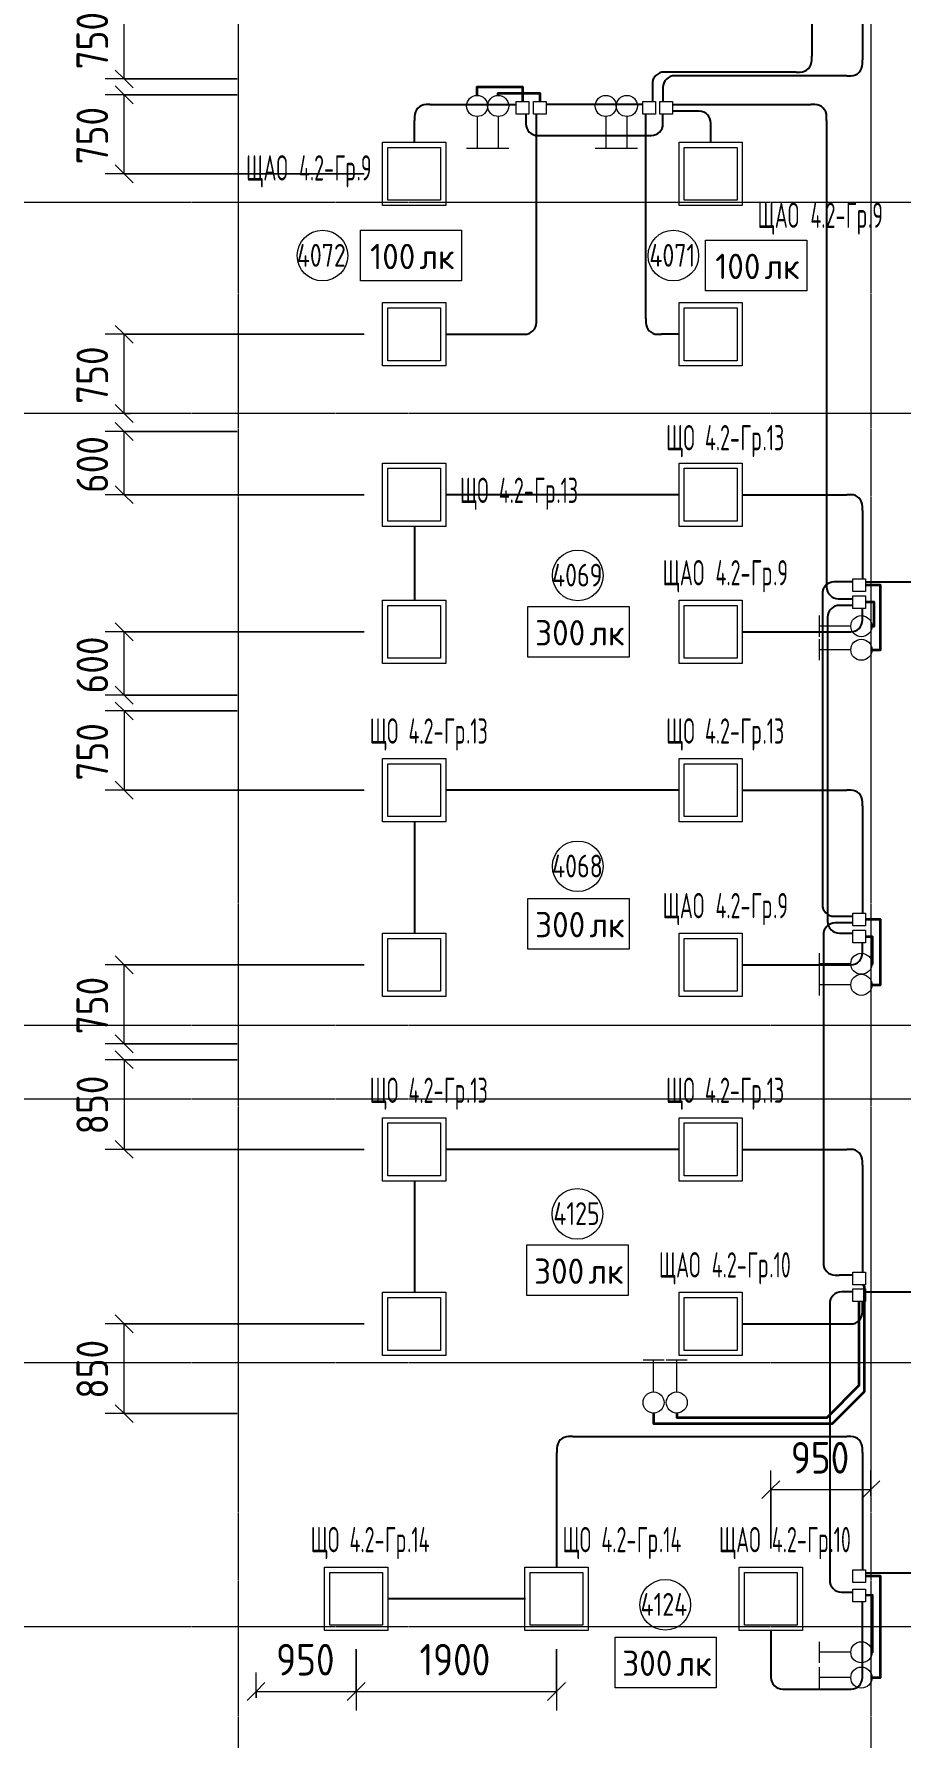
# Model space of a CAD drawing. Header units: millimetres. Extents: x -4730 to 98194, y -4296 to 93388.
# Drawn here: x 76066 to 84285, y 10446 to 26596 of the extents above; entities that cross this region are included whole.
import ezdxf

# ---------------------------------------------------------------- set-up
doc = ezdxf.new("R2010")
doc.units = ezdxf.units.MM
doc.linetypes.add('Линия сетки', pattern=[22.225, 12.7, -3.175, 3.175, -3.175])
for name, color, linetype, lineweight, true_color in [('Короба', 7, 'Continuous', 25, 0x008000), ('Соединительные детали коробов', 7, 'Continuous', 25, 0x008000), ('Типовые аннотации', 1, 'Continuous', 18, 0xff0000)]:
    doc.layers.add(name, color=color, linetype=linetype, lineweight=lineweight, true_color=true_color)
for name, color, linetype, lineweight in [('Марки помещений', 7, 'Continuous', 9), ('Марки силовых электроприборов', 7, 'Continuous', 9), ('Оси', 7, 'Continuous', 9), ('Провода', 7, 'Continuous', 35), ('Размеры', 7, 'Continuous', 9), ('Размеры-120', 7, 'Continuous', 9)]:
    doc.layers.add(name, color=color, linetype=linetype, lineweight=lineweight)
doc.styles.add('GOST Common', font='GOST_Common.ttf', dxfattribs={"width": 0.6, "height": 240})
doc.styles.add('GOST Common_1', font='GOST_Common.ttf', dxfattribs={"width": 0.9, "height": 300})
doc.styles.add('GOST Common_3', font='GOST_Common.ttf', dxfattribs={"width": 0.8, "height": 216})
doc.styles.add('GOST Common_4', font='GOST_Common.ttf', dxfattribs={"height": 240})
doc.dimstyles.new('ADSK_Проверочный', dxfattribs={"dimscale": 304.8, "dimtxt": 301.714499, "dimasz": 0.556693, "dimexe": 0.590551, "dimexo": 0.590551, "dimgap": 0.19685, "dimtad": 1, "dimdec": 3, "dimrnd": 0.001, "dimdsep": 46, "dimtxsty": 'GOST Common_1', "dimblk1": 'OBLIQUE', "dimblk2": 'OBLIQUE', "dimsah": 1, "dimcen": 0.09, "dimazin": 0, "dimtfac": 1, "dimtdec": 4, "dimtix": 1, "dimtmove": 0, "dimatfit": 3, "dimfxl": 1, "dimtvp": 1, "dimtolj": 1, "dimtzin": 0, "dimarcsym": 2})

# ---------------------------------------------------------------- blocks, each defined once
blk = doc.blocks.new('M_Короб_ отвод - Плоский торец - ПВХ - Стандартная-2386742-4-й этаж')
at = {"layer": 'Соединительные детали коробов'}
for p, q in [((0, 111.95), (0, 150.05)), ((-150.05, 0), (-111.95, 0))]:
    blk.add_line(p, q, dxfattribs=at)
blk.add_arc((-111.95, 111.95), 111.95, 270, 0, dxfattribs=at)
blk = doc.blocks.new('DIMBLOCK187-4-й этаж')
at = {"layer": 'Размеры-120'}
for p, q in [((76920, 26920), (76835, 27005)), ((79195, 26920), (76740, 26920)), ((76920, 26170), (76920, 26920)), ((76920, 26920), (77005, 26835)), ((76920, 26920), (79195, 26920)), ((77990, 26170), (76740, 26170)), ((76920, 26170), (76835, 26255)), ((76920, 26170), (77005, 26085)), ((76920, 26170), (77990, 26170))]:
    blk.add_line(p, q, dxfattribs=at)
at = {"layer": 'Размеры-120', "color": 0, "insert": (76468, 26261), "char_height": 300, "width": 681.16, "attachment_point": 1, "rotation": 90, "line_spacing_factor": 1.022761, "style": 'GOST Common_1'}
blk.add_mtext('750', dxfattribs=at)
blk = doc.blocks.new('_Oblique')
at = {"color": 0, "linetype": 'ByBlock', "lineweight": -2}
blk.add_line((-0.5, -0.5), (0.5, 0.5), dxfattribs=at)
blk = doc.blocks.new('DIMBLOCK190-4-й этаж')
at = {"layer": 'Размеры-120'}
for p, q in [((77990, 26020), (76740, 26020)), ((76920, 26020), (76835, 26105)), ((76920, 25270), (76920, 26020)), ((76920, 26020), (77005, 25935)), ((76920, 26020), (77990, 26020)), ((76920, 25270), (76835, 25355)), ((79195, 25270), (76740, 25270)), ((76920, 25270), (77005, 25185)), ((76920, 25270), (79195, 25270))]:
    blk.add_line(p, q, dxfattribs=at)
at = {"layer": 'Размеры-120', "color": 0, "insert": (76468, 25361), "char_height": 300, "width": 681.16, "attachment_point": 1, "rotation": 90, "line_spacing_factor": 1.022761, "style": 'GOST Common_1'}
blk.add_mtext('750', dxfattribs=at)
blk = doc.blocks.new('DIMBLOCK191-4-й этаж')
at = {"layer": 'Размеры-120'}
for p, q in [((79195, 23750), (76740, 23750)), ((76920, 23750), (76835, 23835)), ((76920, 23000), (76920, 23750)), ((76920, 23750), (77005, 23665)), ((76920, 23750), (79195, 23750)), ((76980, 23000), (76740, 23000)), ((76920, 23000), (76835, 23085)), ((76920, 23000), (77005, 22915)), ((76920, 23000), (76980, 23000))]:
    blk.add_line(p, q, dxfattribs=at)
at = {"layer": 'Размеры-120', "color": 0, "insert": (76468, 23091), "char_height": 300, "width": 681.16, "attachment_point": 1, "rotation": 90, "line_spacing_factor": 1.022761, "style": 'GOST Common_1'}
blk.add_mtext('750', dxfattribs=at)
blk = doc.blocks.new('DIMBLOCK192-4-й этаж')
at = {"layer": 'Размеры-120'}
for p, q in [((77990, 22830), (76740, 22830)), ((76920, 22830), (76835, 22915)), ((76920, 22230), (76920, 22830)), ((76920, 22830), (77005, 22745)), ((76920, 22830), (77990, 22830)), ((76920, 22230), (76835, 22315)), ((79195, 22230), (76740, 22230)), ((76920, 22230), (77005, 22145)), ((76920, 22230), (79195, 22230))]:
    blk.add_line(p, q, dxfattribs=at)
at = {"layer": 'Размеры-120', "color": 0, "insert": (76468, 22246), "char_height": 300, "width": 681.16, "attachment_point": 1, "rotation": 90, "line_spacing_factor": 1.022761, "style": 'GOST Common_1'}
blk.add_mtext('600', dxfattribs=at)
blk = doc.blocks.new('DIMBLOCK193-4-й этаж')
at = {"layer": 'Размеры-120'}
for p, q in [((76920, 20930), (76835, 21015)), ((79195, 20930), (76740, 20930)), ((76920, 20330), (76920, 20930)), ((76920, 20930), (77005, 20845)), ((76920, 20930), (79195, 20930)), ((76920, 20330), (76835, 20415)), ((77990, 20330), (76740, 20330)), ((76920, 20330), (77005, 20245)), ((76920, 20330), (77990, 20330))]:
    blk.add_line(p, q, dxfattribs=at)
at = {"layer": 'Размеры-120', "color": 0, "insert": (76468, 20346), "char_height": 300, "width": 681.16, "attachment_point": 1, "rotation": 90, "line_spacing_factor": 1.022761, "style": 'GOST Common_1'}
blk.add_mtext('600', dxfattribs=at)
blk = doc.blocks.new('DIMBLOCK194-4-й этаж')
at = {"layer": 'Размеры-120'}
for p, q in [((76920, 20180), (76835, 20265)), ((77990, 20180), (76740, 20180)), ((76920, 20180), (76920, 19430)), ((76920, 20180), (77005, 20095)), ((76920, 20180), (77990, 20180)), ((79195, 19430), (76740, 19430)), ((76920, 19430), (76835, 19515)), ((76920, 19430), (77005, 19345)), ((76920, 19430), (79195, 19430))]:
    blk.add_line(p, q, dxfattribs=at)
at = {"layer": 'Размеры-120', "color": 0, "insert": (76468, 19521), "char_height": 300, "width": 681.16, "attachment_point": 1, "rotation": 90, "line_spacing_factor": 1.022761, "style": 'GOST Common_1'}
blk.add_mtext('750', dxfattribs=at)
blk = doc.blocks.new('DIMBLOCK195-4-й этаж')
at = {"layer": 'Размеры-120'}
for p, q in [((79195, 17775), (76740, 17775)), ((76920, 17775), (76835, 17860)), ((76920, 17025), (76920, 17775)), ((76920, 17775), (77005, 17690)), ((76920, 17775), (79195, 17775)), ((77990, 17025), (76740, 17025)), ((76920, 17025), (76835, 17110)), ((76920, 17025), (77005, 16940)), ((76920, 17025), (77990, 17025))]:
    blk.add_line(p, q, dxfattribs=at)
at = {"layer": 'Размеры-120', "color": 0, "insert": (76468, 17116), "char_height": 300, "width": 681.16, "attachment_point": 1, "rotation": 90, "line_spacing_factor": 1.022761, "style": 'GOST Common_1'}
blk.add_mtext('750', dxfattribs=at)
blk = doc.blocks.new('DIMBLOCK196-4-й этаж')
at = {"layer": 'Размеры-120'}
for p, q in [((79120, 11288), (79120, 10706)), ((79120, 10886), (79120, 11288)), ((78170, 10826), (78170, 11066)), ((78170, 10886), (78085, 10801)), ((78170, 10886), (78255, 10971)), ((78170, 10886), (79120, 10886)), ((78170, 10886), (78170, 10826)), ((79120, 10886), (79035, 10801)), ((79120, 10886), (79205, 10971))]:
    blk.add_line(p, q, dxfattribs=at)
at = {"layer": 'Размеры-120', "color": 0, "insert": (78361, 11338), "char_height": 300, "width": 681.16, "attachment_point": 1, "line_spacing_factor": 1.022761, "style": 'GOST Common_1'}
blk.add_mtext('950', dxfattribs=at)
blk = doc.blocks.new('DIMBLOCK197-4-й этаж')
at = {"layer": 'Размеры-120'}
for p, q in [((83050, 12243), (83050, 12980)), ((84000, 12740), (84000, 12980)), ((83050, 12800), (82965, 12715)), ((83050, 12800), (83135, 12884)), ((83050, 12800), (84000, 12800)), ((83050, 12800), (83050, 12243)), ((84000, 12800), (83915, 12715)), ((84000, 12800), (84085, 12884)), ((84000, 12800), (84000, 12740))]:
    blk.add_line(p, q, dxfattribs=at)
at = {"layer": 'Размеры-120', "color": 0, "insert": (83241, 13252), "char_height": 300, "width": 681.16, "attachment_point": 1, "line_spacing_factor": 1.022761, "style": 'GOST Common_1'}
blk.add_mtext('950', dxfattribs=at)
blk = doc.blocks.new('DIMBLOCK198-4-й этаж')
at = {"layer": 'Размеры-120'}
for p, q in [((79120, 11288), (79120, 10706)), ((79120, 10886), (79120, 11288)), ((81020, 11288), (81020, 10706)), ((81020, 10886), (81020, 11288)), ((79120, 10886), (79035, 10801)), ((79120, 10886), (79205, 10971)), ((79120, 10886), (81020, 10886)), ((81020, 10886), (80935, 10801)), ((81020, 10886), (81105, 10971))]:
    blk.add_line(p, q, dxfattribs=at)
at = {"layer": 'Размеры-120', "color": 0, "insert": (79720, 11338), "char_height": 300, "width": 840.71, "attachment_point": 1, "line_spacing_factor": 1.022761, "style": 'GOST Common_1'}
blk.add_mtext('1900', dxfattribs=at)
blk = doc.blocks.new('DIMBLOCK199-4-й этаж')
at = {"layer": 'Размеры-120'}
for p, q in [((76920, 16875), (76835, 16960)), ((77990, 16875), (76740, 16875)), ((76920, 16875), (76920, 16025)), ((76920, 16875), (77005, 16790)), ((76920, 16875), (77990, 16875)), ((79195, 16025), (76740, 16025)), ((76920, 16025), (76835, 16110)), ((76920, 16025), (77005, 15940)), ((76920, 16025), (79195, 16025))]:
    blk.add_line(p, q, dxfattribs=at)
at = {"layer": 'Размеры-120', "color": 0, "insert": (76468, 16166), "char_height": 300, "width": 681.16, "attachment_point": 1, "rotation": 90, "line_spacing_factor": 1.022761, "style": 'GOST Common_1'}
blk.add_mtext('850', dxfattribs=at)
blk = doc.blocks.new('DIMBLOCK200-4-й этаж')
at = {"layer": 'Размеры-120'}
for p, q in [((76920, 14370), (76835, 14455)), ((79195, 14370), (76740, 14370)), ((76920, 13520), (76920, 14370)), ((76920, 14370), (77005, 14285)), ((76920, 14370), (79195, 14370)), ((76920, 13520), (76835, 13605)), ((77990, 13520), (76740, 13520)), ((76920, 13520), (77005, 13435)), ((76920, 13520), (77990, 13520))]:
    blk.add_line(p, q, dxfattribs=at)
at = {"layer": 'Размеры-120', "color": 0, "insert": (76468, 13661), "char_height": 300, "width": 681.16, "attachment_point": 1, "rotation": 90, "line_spacing_factor": 1.022761, "style": 'GOST Common_1'}
blk.add_mtext('850', dxfattribs=at)
blk = doc.blocks.new('ADSK_Марка_Помещение_1_ГОСТ21-501-2011 - Номер-85995-4-й этаж')
at = {"layer": 'Марки помещений'}
blk.add_circle((0, 0), 2, dxfattribs=at)
blk = doc.blocks.new('Морка помещения_освещённость_ - Морка помещения_освещённость_-1484368-4-й этаж')
at = {"layer": 'Марки помещений', "color": 190, "true_color": 0x8000ff}
for p, q in [((-4, 0), (-4, 4)), ((-4, 4), (4, 4)), ((4, 4), (4, 0)), ((4, 0), (-4, 0))]:
    blk.add_line(p, q, dxfattribs=at)

msp = doc.modelspace()

# ---------------------------------------------------------------- linework, layer by layer
at = {"layer": 'Короба'}
for p, q in [((83440, 27445.861), (83440, 26385.961)), ((83920.8041, 27407.411), (83920.8041, 26351.0364)), ((83289.95, 26235.911), (82078.4208, 26235.911)), ((83770.7541, 26200.9864), (82178.55, 26200.9864)), ((81928.3708, 26085.861), (81928.3708, 25955.4151)), ((82028.5, 26050.9364), (82028.5, 25955.4151)), ((79822.314, 25926.9151), (80636.8708, 25926.9151)), ((81836.8708, 25926.9151), (80920, 25926.9151)), ((82120, 25926.9151), (83429.95, 25926.9151)), ((82332.6407, 25863.9151), (82120, 25863.9151)), ((79672.264, 25567.5), (79672.264, 25776.8651)), ((80728.3708, 25835.4151), (80728.3708, 25783.8549)), ((80828.5, 23900.05), (80828.5, 25835.4151)), ((81865.3708, 23900.05), (81865.3708, 25835.4151)), ((82028.5, 25783.8549), (82028.5, 25835.4151)), ((82482.6907, 25567.5), (82482.6907, 25713.8651)), ((83580, 25776.8651), (83580, 21393.961)), ((80878.4208, 25633.8049), (81878.45, 25633.8049)), ((79969.764, 23750), (80678.45, 23750)), ((82185.1907, 23750), (82015.4208, 23750)), ((82185.1907, 22230), (79969.764, 22230)), ((82780.1907, 22230), (83770.7541, 22230)), ((83920.8041, 22079.95), (83920.8041, 21432.411)), ((79672.264, 21932.5), (79672.264, 21227.5)), ((83829.3041, 21403.911), (83690.05, 21403.911)), ((83949.3041, 21403.911), (84609.3041, 21403.911)), ((83540, 21253.861), (83540, 18383.961)), ((83730.05, 21243.911), (83829.3041, 21243.911)), ((83829.3041, 21180.911), (83739.3541, 21180.911)), ((83589.3041, 21030.861), (83589.3041, 18223.961)), ((83920.8041, 21080.05), (83920.8041, 21152.411)), ((82780.1907, 20930), (83770.7541, 20930)), ((82185.1907, 19430), (79969.764, 19430)), ((82780.1907, 19430), (83770.7541, 19430)), ((83920.8041, 19279.95), (83920.8041, 18262.411)), ((79672.264, 19132.5), (79672.264, 18072.5)), ((83690.05, 18233.911), (83829.3041, 18233.911)), ((83829.3041, 18170.911), (83699.3541, 18170.911)), ((83549.3041, 18020.861), (83549.3041, 14983.961)), ((83739.3541, 18073.911), (83829.3041, 18073.911)), ((83920.8041, 17925.05), (83920.8041, 17982.411)), ((82780.1907, 17775), (83770.7541, 17775)), ((82185.1907, 16025), (79969.764, 16025)), ((82780.1907, 16025), (83770.7541, 16025)), ((83920.8041, 15874.95), (83920.8041, 14862.411)), ((79672.264, 15727.5), (79672.264, 14667.5)), ((83829.3041, 14833.911), (83699.3541, 14833.911)), ((83829.3041, 14673.911), (83759.3541, 14673.911)), ((83920.8041, 14520.05), (83920.8041, 14582.411)), ((83949.3041, 14673.911), (84609.3041, 14673.911)), ((83609.3041, 14523.861), (83609.3041, 11978.8432)), ((82780.1907, 14370), (83770.7541, 14370)), ((81172.314, 13303.2932), (83770.7541, 13303.2932)), ((81022.264, 12063.2932), (81022.264, 13153.2432)), ((83920.8041, 13153.2432), (83920.8041, 12040)), ((83949.3041, 12011.5), (84609.3041, 12011.5)), ((83759.3541, 11828.7932), (83829.3041, 11828.7932)), ((80724.764, 11765.7932), (79419.764, 11765.7932)), ((83920.8041, 11058.3432), (83920.8041, 11737.2932)), ((83052.264, 11468.2932), (83052.264, 11058.3432)), ((83202.314, 10908.2932), (83770.7541, 10908.2932))]:
    msp.add_line(p, q, dxfattribs=at)
at = {"layer": 'Оси', "linetype": 'Линия сетки'}
for p, q in [((78000, 93388.3703), (78000, -3096.3487)), ((84000, 93388.3703), (84000, -3096.3487)), ((98194.2682, 25000), (-3530.0173, 25000)), ((98194.2682, 23000), (-3530.0173, 23000)), ((98194.2682, 17200), (-3530.0173, 17200)), ((98194.2682, 16500), (-3530.0173, 16500)), ((98194.2682, 14000), (-3530.0173, 14000)), ((98194.2682, 11500), (-3530.0173, 11500))]:
    msp.add_line(p, q, dxfattribs=at)
at = {"layer": 'Провода', "flags": 128}
for points in [[(80266.2292, 26014.3567), (80266.2292, 26095), (80696.8659, 26095), (80696.8693, 25955.4151)], [(80466.2292, 26014.3567), (80466.2292, 26035), (80859.9952, 26035), (80859.9979, 25955.4151)], [(84009.3567, 20760), (84090, 20760), (84090, 21372.4116), (83949.3041, 21372.4116)], [(84009.3567, 20983.9415), (84030, 20983.9415), (84030, 21212.4118), (83949.3041, 21212.4118)], [(84009.3567, 17583.9415), (84090, 17583.9415), (84090, 18202.4116), (83949.3041, 18202.4116)], [(84009.3567, 17783.9415), (84015.8333, 17783.9415), (84015.8333, 18038.3948), (83949.3041, 18038.3948)], [(81939.1174, 13525.6433), (81939.1174, 13425), (83634.3174, 13425), (83939.1174, 13729.8), (83939.1174, 14725), (83927.9136, 14742.411)], [(82159.1174, 13525.6433), (82159.1174, 13485), (83583.976, 13485), (83888.776, 13789.8), (83888.776, 14582.411)], [(84009.3567, 11018.2935), (84090, 11018.2935), (84090, 11980.0021), (83949.3041, 11980.0006)], [(84009.3567, 11258.2935), (84015.8333, 11258.2935), (84015.8333, 11798.2935), (83949.3041, 11797.7675)]]:
    msp.add_lwpolyline(points, dxfattribs=at)
at = {"layer": 'Типовые аннотации'}
for p, q in [((80636.8708, 25955.4151), (80756.8708, 25955.4151)), ((80636.8708, 25835.4151), (80636.8708, 25955.4151)), ((80756.8708, 25955.4151), (80756.8708, 25835.4151)), ((80266.2292, 25814.3567), (80266.2292, 25514.3567)), ((80756.8708, 25835.4151), (80636.8708, 25835.4151)), ((81486.2292, 25814.3567), (81486.2292, 25514.3567)), ((79370, 25570), (79970, 25570)), ((79370, 24970), (79370, 25570)), ((79420, 25520), (79920, 25520)), ((79420, 25020), (79420, 25520)), ((79920, 25520), (79920, 25020)), ((79970, 25570), (79970, 24970)), ((82180.4268, 25570), (82780.4268, 25570)), ((82180.4268, 24970), (82180.4268, 25570)), ((82230.4268, 25520), (82730.4268, 25520)), ((82230.4268, 25020), (82230.4268, 25520)), ((82730.4268, 25520), (82730.4268, 25020)), ((82780.4268, 25570), (82780.4268, 24970)), ((80166.2292, 25514.3567), (80366.2292, 25514.3567)), ((81386.2292, 25514.3567), (81586.2292, 25514.3567)), ((79970, 24970), (79370, 24970)), ((79920, 25020), (79420, 25020)), ((82780.4268, 24970), (82180.4268, 24970)), ((82730.4268, 25020), (82230.4268, 25020)), ((82180.4268, 21230), (82780.4268, 21230)), ((82180.4268, 20630), (82180.4268, 21230)), ((82230.4268, 21180), (82730.4268, 21180)), ((82230.4268, 20680), (82230.4268, 21180)), ((82730.4268, 21180), (82730.4268, 20680)), ((82780.4268, 21230), (82780.4268, 20630)), ((83829.3041, 21272.411), (83949.3041, 21272.411)), ((83829.3041, 21152.411), (83829.3041, 21272.411)), ((83949.3041, 21272.411), (83949.3041, 21152.411)), ((83509.3567, 21083.9415), (83509.3567, 20883.9415)), ((83949.3041, 21152.411), (83829.3041, 21152.411)), ((83809.3567, 20983.9415), (83509.3567, 20983.9415)), ((82730.4268, 20680), (82230.4268, 20680)), ((82780.4268, 20630), (82180.4268, 20630)), ((83829.3041, 18102.411), (83949.3041, 18102.411)), ((83829.3041, 17982.411), (83829.3041, 18102.411)), ((83949.3041, 18102.411), (83949.3041, 17982.411)), ((82180.4268, 18075), (82780.4268, 18075)), ((82180.4268, 17475), (82180.4268, 18075)), ((82230.4268, 18025), (82730.4268, 18025)), ((82230.4268, 17525), (82230.4268, 18025)), ((82730.4268, 18025), (82730.4268, 17525)), ((82780.4268, 18075), (82780.4268, 17475)), ((83949.3041, 17982.411), (83829.3041, 17982.411)), ((83509.3567, 17883.9415), (83509.3567, 17683.9415)), ((83809.3567, 17783.9415), (83509.3567, 17783.9415)), ((82780.4268, 17475), (82180.4268, 17475)), ((82730.4268, 17525), (82230.4268, 17525)), ((83829.3041, 14702.411), (83949.3041, 14702.411)), ((83829.3041, 14582.411), (83829.3041, 14702.411)), ((83949.3041, 14702.411), (83949.3041, 14582.411)), ((82180.4268, 14670), (82780.4268, 14670)), ((82180.4268, 14070), (82180.4268, 14670)), ((82230.4268, 14620), (82730.4268, 14620)), ((82230.4268, 14120), (82230.4268, 14620)), ((82730.4268, 14620), (82730.4268, 14120)), ((82780.4268, 14670), (82780.4268, 14070)), ((83949.3041, 14582.411), (83829.3041, 14582.411)), ((82780.4268, 14070), (82180.4268, 14070)), ((82730.4268, 14120), (82230.4268, 14120)), ((82259.1174, 14025.6433), (82059.1174, 14025.6433)), ((82159.1174, 13725.6433), (82159.1174, 14025.6433)), ((82750, 12065.7932), (83350, 12065.7932)), ((82750, 11465.7932), (82750, 12065.7932)), ((82800, 12015.7932), (83300, 12015.7932)), ((82800, 11515.7932), (82800, 12015.7932)), ((83300, 12015.7932), (83300, 11515.7932)), ((83350, 12065.7932), (83350, 11465.7932)), ((83829.3041, 11857.2932), (83949.3041, 11857.2932)), ((83829.3041, 11737.2932), (83829.3041, 11857.2932)), ((83949.3041, 11857.2932), (83949.3041, 11737.2932)), ((83949.3041, 11737.2932), (83829.3041, 11737.2932)), ((83300, 11515.7932), (82800, 11515.7932)), ((83350, 11465.7932), (82750, 11465.7932)), ((83509.3567, 11358.2935), (83509.3567, 11158.2935)), ((83809.3567, 11258.2935), (83509.3567, 11258.2935))]:
    msp.add_line(p, q, dxfattribs=at)
at = {"layer": 'Типовые аннотации', "color": 7}
for p, q in [((80800, 25955.4151), (80920, 25955.4151)), ((80800, 25835.4151), (80800, 25955.4151)), ((80920, 25955.4151), (80920, 25835.4151)), ((81836.8708, 25955.4151), (81956.8708, 25955.4151)), ((81836.8708, 25835.4151), (81836.8708, 25955.4151)), ((81956.8708, 25955.4151), (81956.8708, 25835.4151)), ((82000, 25955.4151), (82120, 25955.4151)), ((82000, 25835.4151), (82000, 25955.4151)), ((82120, 25955.4151), (82120, 25835.4151)), ((80920, 25835.4151), (80800, 25835.4151)), ((81956.8708, 25835.4151), (81836.8708, 25835.4151)), ((82120, 25835.4151), (82000, 25835.4151)), ((83829.3041, 21432.411), (83949.3041, 21432.411)), ((83829.3041, 21312.411), (83829.3041, 21432.411)), ((83949.3041, 21432.411), (83949.3041, 21312.411)), ((83949.3041, 21312.411), (83829.3041, 21312.411)), ((83829.3041, 18262.411), (83949.3041, 18262.411)), ((83829.3041, 18142.411), (83829.3041, 18262.411)), ((83949.3041, 18262.411), (83949.3041, 18142.411)), ((83949.3041, 18142.411), (83829.3041, 18142.411)), ((83829.3041, 14862.411), (83949.3041, 14862.411)), ((83829.3041, 14742.411), (83829.3041, 14862.411)), ((83949.3041, 14862.411), (83949.3041, 14742.411)), ((83949.3041, 14742.411), (83829.3041, 14742.411)), ((83829.3041, 12040), (83949.3041, 12040)), ((83829.3041, 11920), (83829.3041, 12040)), ((83949.3041, 12040), (83949.3041, 11920)), ((83949.3041, 11920), (83829.3041, 11920))]:
    msp.add_line(p, q, dxfattribs=at)
at = {"layer": 'Типовые аннотации', "color": 5, "true_color": 0x0000ff}
for p, q in [((80466.2292, 25814.3567), (80466.2292, 25514.3567)), ((81686.2292, 25814.3567), (81686.2292, 25514.3567)), ((80366.2292, 25514.3567), (80566.2292, 25514.3567)), ((81586.2292, 25514.3567), (81786.2292, 25514.3567)), ((79370, 24050), (79970, 24050)), ((79370, 23450), (79370, 24050)), ((79420, 24000), (79920, 24000)), ((79420, 23500), (79420, 24000)), ((79920, 24000), (79920, 23500)), ((79970, 24050), (79970, 23450)), ((82180.4268, 24050), (82780.4268, 24050)), ((82180.4268, 23450), (82180.4268, 24050)), ((82230.4268, 24000), (82730.4268, 24000)), ((82230.4268, 23500), (82230.4268, 24000)), ((82730.4268, 24000), (82730.4268, 23500)), ((82780.4268, 24050), (82780.4268, 23450)), ((79970, 23450), (79370, 23450)), ((79920, 23500), (79420, 23500)), ((82780.4268, 23450), (82180.4268, 23450)), ((82730.4268, 23500), (82230.4268, 23500)), ((79370, 22530), (79970, 22530)), ((79370, 21930), (79370, 22530)), ((79420, 22480), (79920, 22480)), ((79420, 21980), (79420, 22480)), ((79920, 22480), (79920, 21980)), ((79970, 22530), (79970, 21930)), ((82180.4268, 22530), (82780.4268, 22530)), ((82180.4268, 21930), (82180.4268, 22530)), ((82230.4268, 22480), (82730.4268, 22480)), ((82230.4268, 21980), (82230.4268, 22480)), ((82730.4268, 22480), (82730.4268, 21980)), ((82780.4268, 22530), (82780.4268, 21930)), ((79920, 21980), (79420, 21980)), ((82730.4268, 21980), (82230.4268, 21980)), ((79970, 21930), (79370, 21930)), ((82780.4268, 21930), (82180.4268, 21930)), ((79370, 21230), (79970, 21230)), ((79370, 20630), (79370, 21230)), ((79420, 21180), (79920, 21180)), ((79420, 20680), (79420, 21180)), ((79920, 21180), (79920, 20680)), ((79970, 21230), (79970, 20630)), ((83509.3567, 20860), (83509.3567, 20660)), ((79920, 20680), (79420, 20680)), ((83809.3567, 20760), (83509.3567, 20760)), ((79970, 20630), (79370, 20630)), ((79370, 19730), (79970, 19730)), ((79370, 19130), (79370, 19730)), ((79970, 19730), (79970, 19130)), ((82180.4268, 19730), (82780.4268, 19730)), ((82180.4268, 19130), (82180.4268, 19730)), ((82780.4268, 19730), (82780.4268, 19130)), ((79420, 19680), (79920, 19680)), ((79420, 19180), (79420, 19680)), ((79920, 19680), (79920, 19180)), ((82230.4268, 19680), (82730.4268, 19680)), ((82230.4268, 19180), (82230.4268, 19680)), ((82730.4268, 19680), (82730.4268, 19180)), ((79970, 19130), (79370, 19130)), ((79920, 19180), (79420, 19180)), ((82780.4268, 19130), (82180.4268, 19130)), ((82730.4268, 19180), (82230.4268, 19180)), ((79370, 18075), (79970, 18075)), ((79370, 17475), (79370, 18075)), ((79420, 18025), (79920, 18025)), ((79420, 17525), (79420, 18025)), ((79920, 18025), (79920, 17525)), ((79970, 18075), (79970, 17475)), ((83509.3567, 17683.9415), (83509.3567, 17483.9415)), ((79970, 17475), (79370, 17475)), ((79920, 17525), (79420, 17525)), ((83809.3567, 17583.9415), (83509.3567, 17583.9415)), ((79370, 16325), (79970, 16325)), ((79370, 15725), (79370, 16325)), ((79970, 16325), (79970, 15725)), ((82180.4268, 16325), (82780.4268, 16325)), ((82180.4268, 15725), (82180.4268, 16325)), ((82780.4268, 16325), (82780.4268, 15725)), ((79420, 16275), (79920, 16275)), ((79420, 15775), (79420, 16275)), ((79920, 16275), (79920, 15775)), ((82230.4268, 16275), (82730.4268, 16275)), ((82230.4268, 15775), (82230.4268, 16275)), ((82730.4268, 16275), (82730.4268, 15775)), ((79970, 15725), (79370, 15725)), ((79920, 15775), (79420, 15775)), ((82780.4268, 15725), (82180.4268, 15725)), ((82730.4268, 15775), (82230.4268, 15775)), ((79370, 14670), (79970, 14670)), ((79370, 14070), (79370, 14670)), ((79420, 14620), (79920, 14620)), ((79420, 14120), (79420, 14620)), ((79920, 14620), (79920, 14120)), ((79970, 14670), (79970, 14070)), ((79970, 14070), (79370, 14070)), ((79920, 14120), (79420, 14120)), ((82039.1174, 14025.6433), (81839.1174, 14025.6433)), ((81939.1174, 13725.6433), (81939.1174, 14025.6433)), ((78820, 12065.7932), (79420, 12065.7932)), ((78820, 11465.7932), (78820, 12065.7932)), ((78870, 12015.7932), (79370, 12015.7932)), ((78870, 11515.7932), (78870, 12015.7932)), ((79370, 12015.7932), (79370, 11515.7932)), ((79420, 12065.7932), (79420, 11465.7932)), ((80720, 12065.7932), (81320, 12065.7932)), ((80720, 11465.7932), (80720, 12065.7932)), ((80770, 12015.7932), (81270, 12015.7932)), ((80770, 11515.7932), (80770, 12015.7932)), ((81270, 12015.7932), (81270, 11515.7932)), ((81320, 12065.7932), (81320, 11465.7932)), ((79370, 11515.7932), (78870, 11515.7932)), ((81270, 11515.7932), (80770, 11515.7932)), ((79420, 11465.7932), (78820, 11465.7932)), ((81320, 11465.7932), (80720, 11465.7932)), ((83509.3567, 11118.2935), (83509.3567, 10918.2935)), ((83809.3567, 11018.2935), (83509.3567, 11018.2935))]:
    msp.add_line(p, q, dxfattribs=at)
at = {"layer": 'Типовые аннотации'}
for centre in [(80266.2292, 25914.3567), (81486.2292, 25914.3567), (83909.3567, 20983.9415), (83909.3567, 17783.9415), (82159.1174, 13625.6433), (83909.3567, 11258.2935)]:
    msp.add_circle(centre, 100, dxfattribs=at)
at = {"layer": 'Типовые аннотации', "color": 5, "true_color": 0x0000ff}
for centre in [(80466.2292, 25914.3567), (81686.2292, 25914.3567), (83909.3567, 20760), (83909.3567, 17583.9415), (81939.1174, 13625.6433), (83909.3567, 11018.2935)]:
    msp.add_circle(centre, 100, dxfattribs=at)

# ---------------------------------------------------------------- block references
at = {"layer": 'Марки помещений', "xscale": 120, "yscale": 120, "zscale": 120}
for p in [(78800.2918, 24495.7843), (82126.8335, 24495.7843), (81220.7928, 21464.7807), (81220.7928, 18707.535), (81217.1168, 15413.5207), (82049.671, 11709.1014)]:
    msp.add_blockref('ADSK_Марка_Помещение_1_ГОСТ21-501-2011 - Номер-85995-4-й этаж', p, dxfattribs=at)
at = {"layer": 'Марки помещений', "color": 190, "true_color": 0x8000ff, "xscale": 120, "yscale": 120, "zscale": 120}
for p in [(79639.8219, 24255.7843), (82912.1731, 24162.0418), (81228.1568, 20689.3181), (81228.1568, 17923.179), (81218.3989, 14638.5241), (82054.0731, 10922.4638)]:
    msp.add_blockref('Морка помещения_освещённость_ - Морка помещения_освещённость_-1484368-4-й этаж', p, dxfattribs=at)
at = {"layer": 'Соединительные детали коробов'}
for p in [(83440, 26235.911), (83920.8041, 26200.9864), (82028.5, 25633.8049), (80828.5, 23750), (83920.8041, 20930), (83920.8041, 17775), (83920.8041, 14370), (83920.8041, 10908.2932)]:
    msp.add_blockref('M_Короб_ отвод - Плоский торец - ПВХ - Стандартная-2386742-4-й этаж', p, dxfattribs=at)
for p, rotation in [((81928.3708, 26235.911), 180), ((82028.5, 26200.9864), 180), ((79672.264, 25926.9151), 180), ((82482.6907, 25863.9151), 90), ((83580, 25926.9151), 90), ((80728.3708, 25633.8049), 270), ((81865.3708, 23750), 270), ((83920.8041, 22230), 90), ((83540, 21403.911), 180), ((83580, 21243.911), 270), ((83589.3041, 21180.911), 180), ((83920.8041, 19430), 90), ((83540, 18233.911), 270), ((83549.3041, 18170.911), 180), ((83589.3041, 18073.911), 270), ((83920.8041, 16025), 90), ((83549.3041, 14833.911), 270), ((83609.3041, 14673.911), 180), ((81022.264, 13303.2932), 180), ((83920.8041, 13303.2932), 90), ((83609.3041, 11828.7932), 270), ((83052.264, 10908.2932), 270)]:
    msp.add_blockref('M_Короб_ отвод - Плоский торец - ПВХ - Стандартная-2386742-4-й этаж', p, dxfattribs=dict(at, rotation=rotation))

# ---------------------------------------------------------------- texts
at = {"layer": 'Марки помещений', "char_height": 216, "attachment_point": 1, "style": 'GOST Common_3'}
for s, insert, width in [('4072', (78556.6159, 24606.5715), 600.3036), ('4071', (81898.9976, 24606.5715), 561.8226), ('4069', (80977.1168, 21575.5679), 600.3036), ('4068', (80977.1168, 18818.3222), 600.3036), ('4125', (80989.2809, 15524.3079), 561.8226), ('4124', (81815.5951, 11819.8887), 577.215)]:
    msp.add_mtext(s, dxfattribs=dict(at, insert=insert, width=width))
at = {"layer": 'Марки помещений', "color": 190, "true_color": 0x8000ff, "char_height": 240, "attachment_point": 1, "style": 'GOST Common_4'}
for s, insert, width in [('100', (79251.938, 24607.4963), 567.59475), ('лк', (79720.2505, 24607.4963), 413.67075), ('100', (82524.2893, 24513.7538), 567.59475), ('лк', (82992.6018, 24513.7538), 413.67075), ('300', (80816.273, 21041.03), 625.31625), ('лк', (81332.2105, 21041.03), 413.67075), ('300', (80816.273, 18274.8909), 625.31625), ('лк', (81332.2105, 18274.8909), 413.67075), ('300', (80806.515, 14990.2361), 625.31625), ('лк', (81322.4525, 14990.2361), 413.67075), ('300', (81642.1892, 11274.1757), 625.31625), ('лк', (82158.1267, 11274.1757), 413.67075)]:
    msp.add_mtext(s, dxfattribs=dict(at, insert=insert, width=width))
at = {"layer": 'Марки силовых электроприборов', "char_height": 240, "attachment_point": 1, "style": 'GOST Common'}
for s, insert, width in [('ЩАО', (78075.9376, 25447.448), 502.17705), (' 4.2-', (78490.2751, 25447.448), 513.72135), ('Гр', (78914.1376, 25447.448), 253.9746), ('.9', (79123.6876, 25447.448), 178.93665), ('ЩАО', (82924.4988, 24999.088), 502.17705), (' 4.2-', (83338.8363, 24999.088), 513.72135), ('Гр', (83762.6988, 24999.088), 253.9746), ('.9', (83972.2488, 24999.088), 178.93665), ('ЩО', (82057.7921, 22890.1824), 340.55685), (' 4.2-', (82338.7796, 22890.1824), 513.72135), ('Гр', (82762.6421, 22890.1824), 253.9746), ('.13', (82972.1921, 22890.1824), 259.74675), ('ЩО', (80103.2478, 22391.6773), 340.55685), (' 4.2-', (80384.2353, 22391.6773), 513.72135), ('Гр', (80808.0978, 22391.6773), 253.9746), ('.13', (81017.6478, 22391.6773), 259.74675), ('ЩАО', (82024.6721, 21610.1824), 502.17705), (' 4.2-', (82439.0096, 21610.1824), 513.72135), ('Гр', (82862.8721, 21610.1824), 253.9746), ('.9', (83072.4221, 21610.1824), 178.93665), ('ЩО', (79247.3653, 20110.1824), 340.55685), (' 4.2-', (79528.3528, 20110.1824), 513.72135), ('Гр', (79952.2153, 20110.1824), 253.9746), ('.13', (80161.7653, 20110.1824), 259.74675), ('ЩО', (82057.7921, 20110.1824), 340.55685), (' 4.2-', (82338.7796, 20110.1824), 513.72135), ('Гр', (82762.6421, 20110.1824), 253.9746), ('.13', (82972.1921, 20110.1824), 259.74675), ('ЩАО', (82024.6721, 18455.1824), 502.17705), (' 4.2-', (82439.0096, 18455.1824), 513.72135), ('Гр', (82862.8721, 18455.1824), 253.9746), ('.9', (83072.4221, 18455.1824), 178.93665), ('ЩО', (79247.3653, 16705.1824), 340.55685), (' 4.2-', (79528.3528, 16705.1824), 513.72135), ('Гр', (79952.2153, 16705.1824), 253.9746), ('.13', (80161.7653, 16705.1824), 259.74675), ('ЩО', (82057.7921, 16705.1824), 340.55685), (' 4.2-', (82338.7796, 16705.1824), 513.72135), ('Гр', (82762.6421, 16705.1824), 253.9746), ('.13', (82972.1921, 16705.1824), 259.74675), ('ЩАО', (81989.0321, 15050.1824), 502.17705), (' 4.2-', (82403.3696, 15050.1824), 513.72135), ('Гр', (82827.2321, 15050.1824), 253.9746), ('.10', (83036.7821, 15050.1824), 265.5189), ('ЩО', (78688.0053, 12445.9756), 340.55685), (' 4.2-', (78968.9928, 12445.9756), 513.72135), ('Гр', (79392.8553, 12445.9756), 253.9746), ('.14', (79602.4053, 12445.9756), 282.83535), ('ЩО', (81075.8997, 12445.9756), 340.55685), (' 4.2-', (81356.8872, 12445.9756), 513.72135), ('Гр', (81780.7497, 12445.9756), 253.9746), ('.14', (81990.2997, 12445.9756), 282.83535), ('ЩАО', (82558.6053, 12445.9756), 502.17705), (' 4.2-', (82972.9428, 12445.9756), 513.72135), ('Гр', (83396.8053, 12445.9756), 253.9746), ('.10', (83606.3553, 12445.9756), 265.5189)]:
    msp.add_mtext(s, dxfattribs=dict(at, insert=insert, width=width))

# ---------------------------------------------------------------- dimensions: what is measured, and where the dimension line sits
at = {"layer": 'Размеры'}
for base, p1, p2, override, picture, middle in [((76919.8283, 26920), (78170, 26170), (79374.764, 26920), {"dimpost": '<>', "dimfxl": 1419.139264}, 'DIMBLOCK187-4-й этаж', (76709.8283, 26545)), ((76919.8283, 26020), (79374.764, 25270), (78170, 26020), {"dimpost": '<>', "dimfxl": 1419.139264}, 'DIMBLOCK190-4-й этаж', (76709.8283, 25645)), ((76919.8283, 23750), (76799.8464, 23000), (79374.764, 23750), {"dimpost": '<>', "dimfxl": 2681.921083}, 'DIMBLOCK191-4-й этаж', (76709.8283, 23375)), ((76919.8283, 22830), (79374.764, 22230), (78170, 22830), {"dimpost": '<>', "dimfxl": 1345.903507}, 'DIMBLOCK192-4-й этаж', (76709.8283, 22530)), ((76919.8283, 20930), (78170, 20330), (79374.764, 20930), {"dimpost": '<>', "dimfxl": 1345.903507}, 'DIMBLOCK193-4-й этаж', (76709.8283, 20630)), ((76919.8283, 19430), (78170, 20180), (79374.764, 19430), {"dimpost": '<>', "dimfxl": 1419.139264}, 'DIMBLOCK194-4-й этаж', (76709.8283, 19805)), ((76919.8283, 17775), (78170, 17025), (79374.764, 17775), {"dimpost": '<>', "dimfxl": 1419.139264}, 'DIMBLOCK195-4-й этаж', (76709.8283, 17400)), ((76919.8283, 16025), (78170, 16875), (79374.764, 16025), {"dimpost": '<>', "dimfxl": 1474.434214}, 'DIMBLOCK199-4-й этаж', (76709.8283, 16450)), ((76919.8283, 14370), (78170, 13520), (79374.764, 14370), {"dimpost": '<>', "dimfxl": 1474.434214}, 'DIMBLOCK200-4-й этаж', (76709.8283, 13945))]:
    dim = msp.add_linear_dim(base=base, p1=p1, p2=p2, angle=90, dimstyle='ADSK_Проверочный', override=override, dxfattribs=at)
    dim.commit()
    dim.dimension.update_dxf_attribs({"geometry": picture, "text_midpoint": middle})
for base, p1, p2, override, picture, middle in [((84000, 12799.5961), (83050, 12063.2932), (84000, 12919.5779), {"dimpost": '<>', "dimfxl": 1278.954101}, 'DIMBLOCK197-4-й этаж', (83525, 13009.5961)), ((79120, 10885.8782), (78170, 11005.8601), (79120, 11468.2932), {"dimpost": '<>', "dimfxl": 1056.571992}, 'DIMBLOCK196-4-й этаж', (78645, 11095.8782)), ((81020, 10885.8782), (79120, 11468.2932), (81020, 11468.2932), {"dimpost": '<>', "dimfxl": 1900}, 'DIMBLOCK198-4-й этаж', (80070, 11095.8782))]:
    dim = msp.add_linear_dim(base=base, p1=p1, p2=p2, dimstyle='ADSK_Проверочный', override=override, dxfattribs=at)
    dim.commit()
    dim.dimension.update_dxf_attribs({"geometry": picture, "text_midpoint": middle})

doc.saveas('drawing.dxf')
